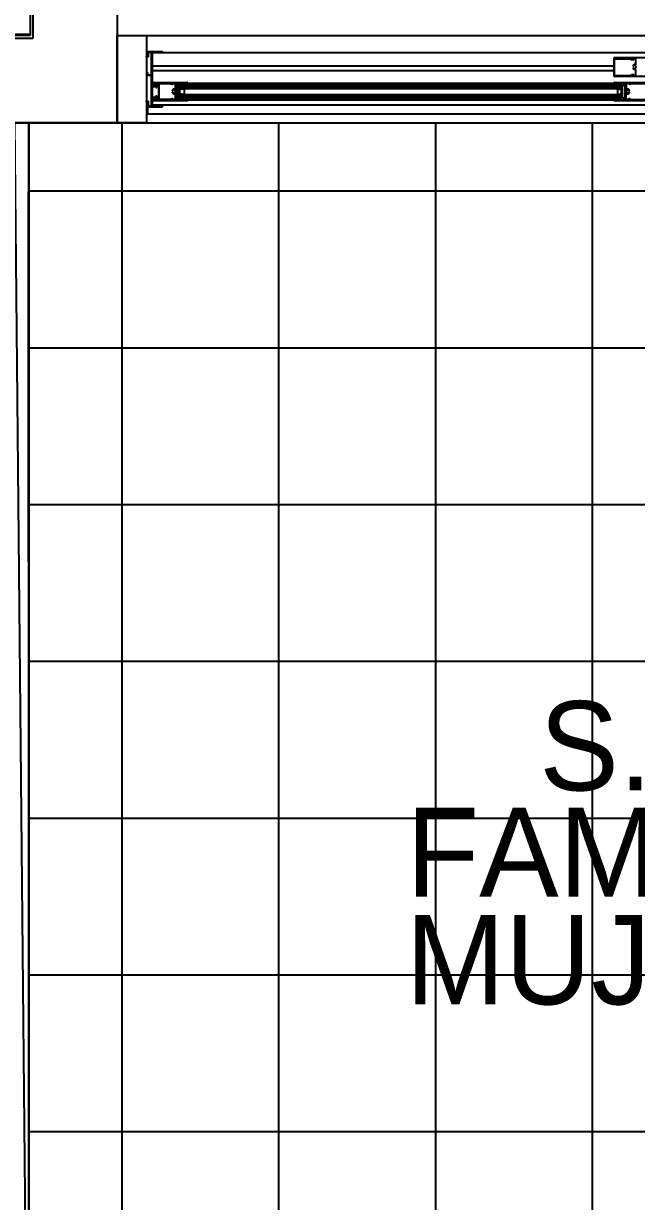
# Model space of a CAD drawing. Header units: millimetres. Extents: x 7649 to 34105, y 3983 to 25377.
# Drawn here: x 23674 to 24729, y 18780 to 20807 of the extents above; entities that cross this region are included whole.
import ezdxf

# ---------------------------------------------------------------- set-up
doc = ezdxf.new("R2010")
doc.units = ezdxf.units.MM

msp = doc.modelspace()

# ---------------------------------------------------------------- linework, layer by layer
at = {"layer": 'GEOMETRY', "color": 7}
for p, q in [((23203.25278, 20789.01806), (23685.85278, 20789.01806)), ((23885.87778, 20786.90139), (25555.39861, 20786.90139)), ((23885.87778, 20759.38472), (23888.52361, 20759.38472)), ((23885.87778, 20749.85972), (23885.87778, 20750.91806)), ((23885.87778, 20750.91806), (23888.52361, 20750.91806)), ((23889.58194, 20749.85972), (23885.87778, 20749.85972)), ((23888.52361, 20750.91806), (23888.52361, 20759.38472)), ((23888.52361, 20759.38472), (23913.39444, 20759.38472)), ((23889.58194, 20749.85972), (23889.58194, 20757.79722)), ((23889.58194, 20757.79722), (23894.87361, 20757.79722)), ((23894.87361, 20719.16806), (23894.87361, 20757.79722)), ((23896.46111, 20757.79722), (23913.39444, 20757.79722)), ((23896.46111, 20700.64722), (23896.46111, 20757.79722)), ((23896.46111, 20757.26806), (25544.81528, 20757.26806)), ((23913.39444, 20757.79722), (23913.39444, 20759.38472)), ((24748.94861, 20748.27222), (24690.21111, 20748.27222)), ((24690.21111, 20748.27222), (24690.21111, 20716.52222)), ((24691.26944, 20746.68472), (24691.26944, 20718.10972)), ((24691.26944, 20746.68472), (24719.31528, 20746.68472)), ((24719.31528, 20746.15556), (24719.31528, 20746.68472)), ((24719.31528, 20746.15556), (24721.96111, 20746.15556)), ((24721.96111, 20743.50972), (24721.96111, 20746.15556)), ((24724.07778, 20746.68472), (24722.49028, 20743.50972)), ((24728.31111, 20746.68472), (24724.07778, 20746.68472)), ((24728.31111, 20736.10139), (24728.31111, 20746.68472)), ((23886.40694, 20717.58056), (23886.40694, 20722.87222)), ((23886.40694, 20722.87222), (23887.99444, 20722.87222)), ((23887.99444, 20722.87222), (23887.99444, 20719.16806)), ((23896.46111, 20734.51389), (24690.21111, 20734.51389)), ((23896.46111, 20726.57639), (24690.21111, 20726.57639)), ((24723.55073, 20735.36234), (24723.35454, 20735.13428)), ((24723.35454, 20730.18933), (24723.65125, 20729.85669)), ((24723.55072, 20730.60316), (24723.54876, 20730.52977)), ((24723.54876, 20730.52977), (24723.55356, 20730.45665)), ((24723.55876, 20734.3765), (24723.54911, 20734.27827)), ((24723.54911, 20734.27827), (24723.55165, 20734.1799)), ((24723.5595, 20730.67634), (24723.55072, 20730.60316)), ((24723.76203, 20735.57341), (24723.55073, 20735.36234)), ((24723.55165, 20734.1799), (24723.56628, 20734.08258)), ((24723.55356, 20730.45665), (24723.56508, 20730.38428)), ((24723.58072, 20734.47337), (24723.55876, 20734.3765)), ((24723.57516, 20730.74882), (24723.5595, 20730.67634)), ((24723.56508, 20730.38428), (24723.58325, 20730.31315)), ((24723.56628, 20734.08258), (24723.5929, 20733.98754)), ((24723.59776, 20730.82013), (24723.57516, 20730.74882)), ((24723.61508, 20734.56769), (24723.58072, 20734.47337)), ((24723.58325, 20730.31315), (24723.60803, 20730.24373)), ((24723.5929, 20733.98754), (24723.6314, 20733.89597)), ((24723.62733, 20730.88976), (24723.59776, 20730.82013)), ((24723.60803, 20730.24373), (24723.63937, 20730.17652)), ((24723.66196, 20734.65823), (24723.61508, 20734.56769)), ((24723.66338, 20730.95628), (24723.62733, 20730.88976)), ((24723.6314, 20733.89597), (24723.68167, 20733.80909)), ((24723.63937, 20730.17652), (24723.67719, 20730.112)), ((24723.65125, 20729.85669), (24723.97785, 20729.56384)), ((24723.72146, 20734.7438), (24723.66196, 20734.65823)), ((24723.70508, 20731.01837), (24723.66338, 20730.95628)), ((24723.67719, 20730.112), (24723.72146, 20730.05064)), ((24723.68167, 20733.80909), (24723.74361, 20733.72809)), ((24723.75202, 20731.07578), (24723.70508, 20731.01837)), ((24723.74361, 20733.72809), (24723.81711, 20733.6542)), ((24723.80379, 20731.12824), (24723.75202, 20731.07578)), ((24723.98732, 20735.76695), (24723.76203, 20735.57341)), ((24723.85998, 20731.1755), (24723.80379, 20731.12824)), ((24723.81711, 20733.6542), (24723.89956, 20733.59045)), ((24723.92017, 20731.21729), (24723.85998, 20731.1755)), ((24723.89956, 20733.59045), (24723.98762, 20733.53905)), ((24723.98395, 20731.25337), (24723.92017, 20731.21729)), ((24723.97785, 20729.56384), (24724.33054, 20729.31169)), ((24724.05092, 20731.28347), (24723.98395, 20731.25337)), ((24724.22548, 20735.94242), (24723.98732, 20735.76695)), ((24723.98762, 20733.53905), (24724.08008, 20733.49996)), ((24724.12066, 20731.30733), (24724.05092, 20731.28347)), ((24724.08008, 20733.49996), (24724.17572, 20733.47314)), ((24724.19275, 20731.32469), (24724.12066, 20731.30733)), ((24724.17572, 20733.47314), (24724.27333, 20733.45853)), ((24724.26679, 20731.3353), (24724.19275, 20731.32469)), ((24724.47538, 20736.09927), (24724.22548, 20735.94242)), ((24724.34236, 20731.33889), (24724.26679, 20731.3353)), ((24724.27333, 20733.45853), (24724.37171, 20733.4561)), ((24724.33054, 20729.31169), (24724.70556, 20729.10118)), ((24724.39558, 20731.3371), (24724.34236, 20731.33889)), ((24724.37171, 20733.4561), (24724.46964, 20733.46579)), ((24724.44826, 20731.3318), (24724.39558, 20731.3371)), ((24724.50025, 20731.32303), (24724.44826, 20731.3318)), ((24724.46964, 20733.46579), (24724.56591, 20733.48758)), ((24724.7359, 20736.23697), (24724.47538, 20736.09927)), ((24724.55137, 20731.31088), (24724.50025, 20731.32303)), ((24724.60148, 20731.29541), (24724.55137, 20731.31088)), ((24724.56591, 20733.48758), (24724.6593, 20733.52139)), ((24724.6504, 20731.27668), (24724.60148, 20731.29541)), ((24724.60694, 20730.80972), (24724.60694, 20730.28056)), ((24724.69798, 20731.25477), (24724.6504, 20731.27668)), ((24724.6593, 20733.52139), (24724.74862, 20733.56721)), ((24724.74406, 20731.22974), (24724.69798, 20731.25477)), ((24724.70556, 20729.10118), (24725.09912, 20728.93325)), ((24725.00592, 20736.35497), (24724.7359, 20736.23697)), ((24724.78848, 20731.20166), (24724.74406, 20731.22974)), ((24724.74862, 20733.56721), (24724.83264, 20733.62497)), ((24724.83108, 20731.1706), (24724.78848, 20731.20166)), ((24724.87169, 20731.13662), (24724.83108, 20731.1706)), ((24724.83264, 20733.62497), (24724.91015, 20733.69464)), ((24724.91015, 20731.0998), (24724.87169, 20731.13662)), ((24725.2843, 20736.45274), (24725.00592, 20736.35497)), ((24725.25658, 20734.71725), (24725.03979, 20734.5739)), ((24725.03979, 20730.74971), (24725.25658, 20730.60636)), ((24725.09912, 20728.93325), (24725.50744, 20728.80883)), ((24725.48415, 20734.83454), (24725.25658, 20734.71725)), ((24725.25658, 20730.60636), (24725.48415, 20730.48907)), ((24725.56993, 20736.52972), (24725.2843, 20736.45274)), ((24725.72033, 20734.92577), (24725.48415, 20734.83454)), ((24725.48415, 20730.48907), (24725.72033, 20730.39784)), ((24725.50744, 20728.80883), (24725.92673, 20728.72885)), ((24725.86167, 20736.58538), (24725.56993, 20736.52972)), ((24725.96297, 20734.99093), (24725.72033, 20734.92577)), ((24725.72033, 20730.39784), (24725.96297, 20730.33268)), ((24726.15842, 20736.61917), (24725.86167, 20736.58538)), ((24725.92673, 20728.72885), (24726.35322, 20728.69425)), ((24726.20992, 20735.03002), (24725.96297, 20734.99093)), ((24725.96297, 20730.33268), (24726.20992, 20730.29359)), ((24726.45903, 20736.63056), (24726.15842, 20736.61917)), ((24726.45903, 20735.04306), (24726.20992, 20735.03002)), ((24726.20992, 20730.29359), (24726.45903, 20730.28056)), ((24726.35322, 20728.69425), (24726.78312, 20728.70596)), ((24726.59629, 20736.62818), (24726.45903, 20736.63056)), ((24726.70813, 20735.03002), (24726.45903, 20735.04306)), ((24726.45903, 20730.28056), (24726.70813, 20730.29359)), ((24726.73318, 20736.62108), (24726.59629, 20736.62818)), ((24726.95508, 20734.99093), (24726.70813, 20735.03002)), ((24726.70813, 20730.29359), (24726.95508, 20730.33268)), ((24726.86959, 20736.60926), (24726.73318, 20736.62108)), ((24726.78312, 20728.70596), (24727.21266, 20728.76492)), ((24727.00538, 20736.59277), (24726.86959, 20736.60926)), ((24727.19773, 20734.92577), (24726.95508, 20734.99093)), ((24726.95508, 20730.33268), (24727.19773, 20730.39784)), ((24727.14045, 20736.57162), (24727.00538, 20736.59277)), ((24727.27467, 20736.54584), (24727.14045, 20736.57162)), ((24727.43391, 20734.83454), (24727.19773, 20734.92577)), ((24727.19773, 20730.39784), (24727.43391, 20730.48907)), ((24727.21266, 20728.76492), (24727.63804, 20728.87206)), ((24727.40793, 20736.51545), (24727.27467, 20736.54584)), ((24727.54009, 20736.48048), (24727.40793, 20736.51545)), ((24727.66147, 20734.71725), (24727.43391, 20734.83454)), ((24727.43391, 20730.48907), (24727.66147, 20730.60636)), ((24727.67105, 20736.44096), (24727.54009, 20736.48048)), ((24727.63804, 20728.87206), (24728.05549, 20729.02831)), ((24727.87827, 20734.5739), (24727.66147, 20734.71725)), ((24727.66147, 20730.60636), (24727.87827, 20730.74971)), ((24727.80068, 20736.3969), (24727.67105, 20736.44096)), ((24727.78194, 20730.80972), (24727.78194, 20730.28056)), ((24727.92887, 20736.34834), (24727.80068, 20736.3969)), ((24728.05549, 20736.2953), (24727.92887, 20736.34834)), ((24728.31111, 20718.10972), (24728.31111, 20728.16389)), ((24728.51448, 20733.86425), (24728.37112, 20734.08105)), ((24728.37112, 20731.24256), (24728.51448, 20731.45936)), ((24728.63176, 20733.63669), (24728.51448, 20733.86425)), ((24728.51448, 20731.45936), (24728.63176, 20731.68692)), ((24728.72299, 20733.40051), (24728.63176, 20733.63669)), ((24728.63176, 20731.68692), (24728.72299, 20731.92311)), ((24728.78815, 20733.15786), (24728.72299, 20733.40051)), ((24728.72299, 20731.92311), (24728.78815, 20732.16575)), ((24728.82725, 20732.91091), (24728.78815, 20733.15786)), ((24728.78815, 20732.16575), (24728.82725, 20732.4127)), ((24728.84028, 20732.66181), (24728.82725, 20732.91091)), ((24728.82725, 20732.4127), (24728.84028, 20732.66181)), ((23894.87361, 20717.58056), (23886.40694, 20717.58056)), ((23887.99444, 20719.16806), (23894.87361, 20719.16806)), ((23894.87361, 20665.72222), (23894.87361, 20717.58056)), ((23896.99028, 20705.93889), (23896.99028, 20702.76389)), ((23896.99028, 20705.93889), (23956.25694, 20705.93889)), ((23896.99028, 20702.76389), (23898.57778, 20702.76389)), ((23898.57778, 20702.76389), (23898.57778, 20704.35139)), ((23898.57778, 20704.35139), (23906.51528, 20704.35139)), ((23906.51528, 20704.35139), (23906.51528, 20676.30556)), ((23908.10278, 20704.35139), (23926.62361, 20704.35139)), ((23908.10278, 20676.30556), (23908.10278, 20704.35139)), ((23926.62361, 20704.35139), (23926.62361, 20703.82222)), ((23926.62361, 20703.82222), (23928.74028, 20703.82222)), ((23928.74028, 20703.82222), (23928.74028, 20701.70556)), ((23929.79861, 20701.70556), (23931.38611, 20704.35139)), ((23931.38611, 20704.35139), (23935.61944, 20704.35139)), ((23935.61944, 20704.35139), (23935.61944, 20694.29722)), ((23937.20694, 20676.30556), (23937.20694, 20704.35139)), ((23937.20694, 20704.35139), (23955.72778, 20704.35139)), ((23941.96944, 20701.17639), (23937.73611, 20701.17639)), ((23937.73611, 20701.17639), (23937.73611, 20679.48056)), ((23941.96944, 20679.48056), (23941.96944, 20701.17639)), ((23943.02778, 20695.35556), (23943.02778, 20701.17639)), ((23943.02778, 20701.17639), (24704.49861, 20701.17639)), ((23955.72778, 20704.35139), (23955.72778, 20703.29306)), ((23955.72778, 20703.29306), (23957.31528, 20703.29306)), ((23956.62924, 20705.93164), (23956.52153, 20705.93889)), ((23956.73254, 20705.91054), (23956.62924, 20705.93164)), ((23956.83049, 20705.87651), (23956.73254, 20705.91054)), ((23956.92215, 20705.83052), (23956.83049, 20705.87651)), ((23957.00657, 20705.7735), (23956.92215, 20705.83052)), ((23957.08279, 20705.70641), (23957.00657, 20705.7735)), ((23957.14989, 20705.63018), (23957.08279, 20705.70641)), ((23957.20691, 20705.54576), (23957.14989, 20705.63018)), ((23957.2529, 20705.4541), (23957.20691, 20705.54576)), ((23957.28692, 20705.35615), (23957.2529, 20705.4541)), ((23957.30803, 20705.25285), (23957.28692, 20705.35615)), ((23957.31528, 20705.14514), (23957.30803, 20705.25285)), ((23957.31528, 20703.29306), (23957.31528, 20704.88056)), ((23957.31528, 20704.88056), (24690.21111, 20704.88056)), ((24690.21111, 20716.52222), (24748.94861, 20716.52222)), ((24690.21111, 20703.29306), (24690.21111, 20704.88056)), ((24691.79861, 20703.29306), (24690.21111, 20703.29306)), ((24690.74752, 20705.25285), (24690.74028, 20705.14514)), ((24690.76863, 20705.35615), (24690.74752, 20705.25285)), ((24690.80265, 20705.4541), (24690.76863, 20705.35615)), ((24690.84865, 20705.54576), (24690.80265, 20705.4541)), ((24690.90567, 20705.63018), (24690.84865, 20705.54576)), ((24690.97276, 20705.70641), (24690.90567, 20705.63018)), ((24691.04899, 20705.7735), (24690.97276, 20705.70641)), ((24691.13341, 20705.83052), (24691.04899, 20705.7735)), ((24691.22506, 20705.87651), (24691.13341, 20705.83052)), ((24691.32302, 20705.91054), (24691.22506, 20705.87651)), ((24691.26944, 20718.10972), (24719.31528, 20718.10972)), ((24691.26944, 20705.93889), (24750.00694, 20705.93889)), ((24691.42632, 20705.93164), (24691.32302, 20705.91054)), ((24691.53403, 20705.93889), (24691.42632, 20705.93164)), ((24709.79028, 20704.35139), (24691.79861, 20704.35139)), ((24691.79861, 20704.35139), (24691.79861, 20703.29306)), ((24704.49861, 20695.35556), (24704.49861, 20701.17639)), ((24705.55694, 20679.48056), (24705.55694, 20701.17639)), ((24705.55694, 20701.17639), (24709.79028, 20701.17639)), ((24709.79028, 20676.30556), (24709.79028, 20704.35139)), ((24709.79028, 20701.17639), (24709.79028, 20679.48056)), ((24716.14028, 20704.35139), (24711.90694, 20704.35139)), ((24711.90694, 20704.35139), (24711.90694, 20694.29722)), ((24717.72778, 20701.70556), (24716.14028, 20704.35139)), ((24718.25694, 20701.70556), (24717.72778, 20701.70556)), ((24718.25694, 20703.82222), (24718.25694, 20701.70556)), ((24718.25694, 20703.82222), (24720.90278, 20703.82222)), ((24719.31528, 20718.10972), (24719.31528, 20718.63889)), ((24719.31528, 20718.63889), (24721.96111, 20718.63889)), ((24720.90278, 20704.35139), (24748.94861, 20704.35139)), ((24720.90278, 20703.82222), (24720.90278, 20704.35139)), ((24721.96111, 20720.75556), (24721.96111, 20718.63889)), ((24722.49028, 20720.75556), (24724.07778, 20718.10972)), ((24724.07778, 20718.10972), (24728.31111, 20718.10972)), ((23896.46111, 20700.64722), (23906.51528, 20700.64722)), ((23896.46111, 20680.53889), (23896.46111, 20699.05972)), ((23896.46111, 20699.05972), (23902.28194, 20699.05972)), ((23896.46111, 20680.53889), (23902.28194, 20680.53889)), ((23902.28194, 20696.94306), (23902.28194, 20699.05972)), ((23902.28194, 20696.94306), (23903.86944, 20696.94306)), ((23902.28194, 20680.53889), (23902.28194, 20682.65556)), ((23902.28194, 20682.65556), (23903.86944, 20682.65556)), ((23903.86944, 20696.94306), (23903.86944, 20699.05972)), ((23903.86944, 20699.05972), (23906.51528, 20699.05972)), ((23903.86944, 20682.65556), (23903.86944, 20680.53889)), ((23903.86944, 20680.53889), (23906.51528, 20680.53889)), ((23906.51528, 20699.05972), (23906.51528, 20700.64722)), ((23906.51528, 20680.53889), (23906.51528, 20678.95139)), ((23930.33273, 20692.53363), (23930.32792, 20692.46051)), ((23930.32792, 20692.46051), (23930.32989, 20692.38711)), ((23930.33082, 20688.81038), (23930.32827, 20688.71201)), ((23930.32827, 20688.71201), (23930.33793, 20688.61378)), ((23930.32989, 20692.38711), (23930.33867, 20692.31394)), ((23930.34545, 20688.90769), (23930.33082, 20688.81038)), ((23930.34424, 20692.606), (23930.33273, 20692.53363)), ((23930.33793, 20688.61378), (23930.35988, 20688.5169)), ((23930.33867, 20692.31394), (23930.35433, 20692.24145)), ((23930.36242, 20692.67713), (23930.34424, 20692.606)), ((23930.37207, 20689.00274), (23930.34545, 20688.90769)), ((23930.35433, 20692.24145), (23930.37692, 20692.17015)), ((23930.35988, 20688.5169), (23930.39425, 20688.42259)), ((23930.3872, 20692.74655), (23930.36242, 20692.67713)), ((23930.41057, 20689.09431), (23930.37207, 20689.00274)), ((23930.37692, 20692.17015), (23930.4065, 20692.10051)), ((23930.41853, 20692.81376), (23930.3872, 20692.74655)), ((23930.39425, 20688.42259), (23930.44113, 20688.33205)), ((23930.4065, 20692.10051), (23930.44254, 20692.034)), ((23930.46084, 20689.18119), (23930.41057, 20689.09431)), ((23930.45636, 20692.87828), (23930.41853, 20692.81376)), ((23930.44113, 20688.33205), (23930.50063, 20688.24648)), ((23930.44254, 20692.034), (23930.48425, 20691.97191)), ((23930.50063, 20692.93963), (23930.45636, 20692.87828)), ((23930.52278, 20689.26218), (23930.46084, 20689.18119)), ((23930.48425, 20691.97191), (23930.53119, 20691.9145)), ((23930.59628, 20689.33608), (23930.52278, 20689.26218)), ((23930.53119, 20691.9145), (23930.58296, 20691.86204)), ((23930.58296, 20691.86204), (23930.63914, 20691.81478)), ((23930.67873, 20689.39983), (23930.59628, 20689.33608)), ((23930.63914, 20691.81478), (23930.69934, 20691.77298)), ((23930.95959, 20693.13358), (23930.66288, 20692.80095)), ((23930.66288, 20687.85599), (23930.85906, 20687.62794)), ((23930.76679, 20689.45123), (23930.67873, 20689.39983)), ((23930.69934, 20691.77298), (23930.76312, 20691.73691)), ((23930.76312, 20691.73691), (23930.83009, 20691.70681)), ((23930.85924, 20689.49031), (23930.76679, 20689.45123)), ((23930.83009, 20691.70681), (23930.89982, 20691.68295)), ((23930.85906, 20687.62794), (23931.07036, 20687.41687)), ((23930.95488, 20689.51714), (23930.85924, 20689.49031)), ((23930.89982, 20691.68295), (23930.97192, 20691.66559)), ((23931.0525, 20689.53175), (23930.95488, 20689.51714)), ((23931.28618, 20693.42644), (23930.95959, 20693.13358)), ((23930.97192, 20691.66559), (23931.04595, 20691.65498)), ((23931.04595, 20691.65498), (23931.12153, 20691.65139)), ((23931.15088, 20689.53418), (23931.0525, 20689.53175)), ((23931.07036, 20687.41687), (23931.29565, 20687.22333)), ((23931.12153, 20691.65139), (23931.17475, 20691.65317)), ((23931.2488, 20689.52448), (23931.15088, 20689.53418)), ((23931.17475, 20691.65317), (23931.22743, 20691.65848)), ((23931.22743, 20691.65848), (23931.27941, 20691.66725)), ((23931.34507, 20689.5027), (23931.2488, 20689.52448)), ((23931.27941, 20691.66725), (23931.33054, 20691.6794)), ((23931.63888, 20693.67859), (23931.28618, 20693.42644)), ((23931.29565, 20687.22333), (23931.53381, 20687.04786)), ((23931.33054, 20691.6794), (23931.38064, 20691.69487)), ((23931.43847, 20689.46888), (23931.34507, 20689.5027)), ((23931.38064, 20691.69487), (23931.42957, 20691.7136)), ((23931.38611, 20691.65139), (23931.91528, 20691.65139)), ((23931.38611, 20689.00556), (23931.91528, 20689.00556)), ((23931.42957, 20691.7136), (23931.47715, 20691.73551)), ((23931.52778, 20689.42307), (23931.43847, 20689.46888)), ((23931.47715, 20691.73551), (23931.52323, 20691.76054)), ((23931.52323, 20691.76054), (23931.56765, 20691.78862)), ((23931.6118, 20689.3653), (23931.52778, 20689.42307)), ((23931.53381, 20687.04786), (23931.78371, 20686.89101)), ((23931.56765, 20691.78862), (23931.61024, 20691.81968)), ((23931.61024, 20691.81968), (23931.65085, 20691.85365)), ((23931.68932, 20689.29563), (23931.6118, 20689.3653)), ((23932.0139, 20693.8891), (23931.63888, 20693.67859)), ((23931.65085, 20691.85365), (23931.68932, 20691.89048)), ((23931.78371, 20686.89101), (23932.04424, 20686.75331)), ((23931.91528, 20691.65139), (23931.91528, 20692.18056)), ((23932.40746, 20694.05703), (23932.0139, 20693.8891)), ((23932.04424, 20686.75331), (23932.31425, 20686.6353)), ((23932.31425, 20686.6353), (23932.59263, 20686.53754)), ((23932.56492, 20692.38392), (23932.34812, 20692.24057)), ((23932.34812, 20688.41638), (23932.56492, 20688.27302)), ((23932.81577, 20694.18145), (23932.40746, 20694.05703)), ((23932.79248, 20692.50121), (23932.56492, 20692.38392)), ((23932.56492, 20688.27302), (23932.79248, 20688.15574)), ((23932.59263, 20686.53754), (23932.87826, 20686.46056)), ((23933.02866, 20692.59243), (23932.79248, 20692.50121)), ((23932.79248, 20688.15574), (23933.02866, 20688.06451)), ((23933.23507, 20694.26143), (23932.81577, 20694.18145)), ((23932.87826, 20686.46056), (23933.17001, 20686.4049)), ((23933.2713, 20692.65759), (23933.02866, 20692.59243)), ((23933.02866, 20688.06451), (23933.2713, 20687.99935)), ((23933.17001, 20686.4049), (23933.46675, 20686.37111)), ((23933.66156, 20694.29603), (23933.23507, 20694.26143)), ((23933.51826, 20692.69669), (23933.2713, 20692.65759)), ((23933.2713, 20687.99935), (23933.51826, 20687.96025)), ((23933.46675, 20686.37111), (23933.76736, 20686.35972)), ((23933.76736, 20692.70972), (23933.51826, 20692.69669)), ((23933.51826, 20687.96025), (23933.76736, 20687.94722)), ((23934.09146, 20694.28432), (23933.66156, 20694.29603)), ((23934.01647, 20692.69669), (23933.76736, 20692.70972)), ((23933.76736, 20687.94722), (23934.01647, 20687.96025)), ((23933.76736, 20686.35972), (23933.90462, 20686.3621)), ((23933.90462, 20686.3621), (23934.04152, 20686.3692)), ((23934.26342, 20692.65759), (23934.01647, 20692.69669)), ((23934.01647, 20687.96025), (23934.26342, 20687.99935)), ((23934.04152, 20686.3692), (23934.17792, 20686.38101)), ((23934.52099, 20694.22536), (23934.09146, 20694.28432)), ((23934.17792, 20686.38101), (23934.31372, 20686.39751)), ((23934.50606, 20692.59243), (23934.26342, 20692.65759)), ((23934.26342, 20687.99935), (23934.50606, 20688.06451)), ((23934.31372, 20686.39751), (23934.44879, 20686.41866)), ((23934.44879, 20686.41866), (23934.58301, 20686.44444)), ((23934.74224, 20692.50121), (23934.50606, 20692.59243)), ((23934.50606, 20688.06451), (23934.74224, 20688.15574)), ((23934.94637, 20694.11822), (23934.52099, 20694.22536)), ((23934.56111, 20691.65139), (23934.56111, 20692.18056)), ((23934.58301, 20686.44444), (23934.71626, 20686.47483)), ((23934.71626, 20686.47483), (23934.84842, 20686.5098)), ((23934.96981, 20692.38392), (23934.74224, 20692.50121)), ((23934.74224, 20688.15574), (23934.96981, 20688.27302)), ((23934.84842, 20686.5098), (23934.97938, 20686.54932)), ((23935.36383, 20693.96196), (23934.94637, 20694.11822)), ((23935.1866, 20692.24057), (23934.96981, 20692.38392)), ((23934.96981, 20688.27302), (23935.1866, 20688.41638)), ((23934.97938, 20686.54932), (23935.10902, 20686.59338)), ((23935.10902, 20686.59338), (23935.2372, 20686.64194)), ((23935.2372, 20686.64194), (23935.36383, 20686.69498)), ((23935.61944, 20686.35972), (23935.61944, 20676.30556)), ((23935.82281, 20691.53092), (23935.67946, 20691.74771)), ((23935.67946, 20688.90923), (23935.82281, 20689.12603)), ((23935.9401, 20691.30335), (23935.82281, 20691.53092)), ((23935.82281, 20689.12603), (23935.9401, 20689.35359)), ((23936.03132, 20691.06717), (23935.9401, 20691.30335)), ((23935.9401, 20689.35359), (23936.03132, 20689.58977)), ((23936.09648, 20690.82453), (23936.03132, 20691.06717)), ((23936.03132, 20689.58977), (23936.09648, 20689.83242)), ((23936.13558, 20690.57758), (23936.09648, 20690.82453)), ((23936.09648, 20689.83242), (23936.13558, 20690.07937)), ((23936.14861, 20690.32847), (23936.13558, 20690.57758)), ((23936.13558, 20690.07937), (23936.14861, 20690.32847)), ((23943.02778, 20700.11806), (24704.49861, 20700.11806)), ((23943.02778, 20699.05972), (24704.49861, 20699.05972)), ((23943.02778, 20698.00139), (24704.49861, 20698.00139)), ((23943.02778, 20697.47222), (24704.49861, 20697.47222)), ((23943.02778, 20696.41389), (24704.49861, 20696.41389)), ((23943.02778, 20695.35556), (24704.49861, 20695.35556)), ((23943.02778, 20679.48056), (23943.02778, 20685.30139)), ((23943.02778, 20685.30139), (24704.49861, 20685.30139)), ((23943.02778, 20684.24306), (24704.49861, 20684.24306)), ((23943.02778, 20683.18472), (24704.49861, 20683.18472)), ((23943.02778, 20682.12639), (24704.49861, 20682.12639)), ((23943.02778, 20681.06806), (24704.49861, 20681.06806)), ((23943.55694, 20693.76806), (23947.26111, 20694.82639)), ((23943.55694, 20686.88889), (23943.55694, 20693.76806)), ((23943.55694, 20685.83056), (23947.26111, 20686.88889)), ((23947.26111, 20694.82639), (23950.96528, 20694.82639)), ((23947.26111, 20685.83056), (23950.96528, 20685.83056)), ((23950.96528, 20694.82639), (23950.96528, 20685.83056)), ((24699.73611, 20694.82639), (24696.56111, 20694.82639)), ((24696.56111, 20694.82639), (24696.56111, 20685.83056)), ((24696.56111, 20685.83056), (24699.73611, 20685.83056)), ((24699.73611, 20693.76806), (24703.44028, 20694.82639)), ((24699.73611, 20685.83056), (24703.44028, 20686.88889)), ((24703.44028, 20686.88889), (24703.44028, 20693.76806)), ((24704.49861, 20679.48056), (24704.49861, 20685.30139)), ((24712.43611, 20691.65139), (24711.90694, 20691.65139)), ((24711.91998, 20690.57758), (24711.90694, 20690.32847)), ((24711.90694, 20690.32847), (24711.91998, 20690.07937)), ((24711.90694, 20689.00556), (24712.43611, 20689.00556)), ((24711.90694, 20676.30556), (24711.90694, 20686.35972)), ((24711.95907, 20690.82453), (24711.91998, 20690.57758)), ((24711.91998, 20690.07937), (24711.95907, 20689.83242)), ((24712.02423, 20691.06717), (24711.95907, 20690.82453)), ((24711.95907, 20689.83242), (24712.02423, 20689.58977)), ((24712.11546, 20691.30335), (24712.02423, 20691.06717)), ((24712.02423, 20689.58977), (24712.11546, 20689.35359)), ((24712.23275, 20691.53092), (24712.11546, 20691.30335)), ((24712.11546, 20689.35359), (24712.23275, 20689.12603)), ((24712.3761, 20691.74771), (24712.23275, 20691.53092)), ((24712.23275, 20689.12603), (24712.3761, 20688.90923)), ((24712.43611, 20692.18056), (24712.43611, 20691.65139)), ((24713.10918, 20694.11822), (24712.69173, 20693.96196)), ((24712.69173, 20686.69498), (24712.81835, 20686.64194)), ((24712.81835, 20686.64194), (24712.94654, 20686.59338)), ((24713.08575, 20692.38392), (24712.86895, 20692.24057)), ((24712.86895, 20688.41638), (24713.08575, 20688.27302)), ((24712.94654, 20686.59338), (24713.07617, 20686.54932)), ((24713.07617, 20686.54932), (24713.20713, 20686.5098)), ((24713.31331, 20692.50121), (24713.08575, 20692.38392)), ((24713.08575, 20688.27302), (24713.31331, 20688.15574)), ((24713.53456, 20694.22536), (24713.10918, 20694.11822)), ((24713.20713, 20686.5098), (24713.3393, 20686.47483)), ((24713.54949, 20692.59243), (24713.31331, 20692.50121)), ((24713.31331, 20688.15574), (24713.54949, 20688.06451)), ((24713.3393, 20686.47483), (24713.47255, 20686.44444)), ((24713.47255, 20686.44444), (24713.60677, 20686.41866)), ((24713.9641, 20694.28432), (24713.53456, 20694.22536)), ((24713.79214, 20692.65759), (24713.54949, 20692.59243)), ((24713.54949, 20688.06451), (24713.79214, 20687.99935)), ((24713.60677, 20686.41866), (24713.74184, 20686.39751)), ((24713.74184, 20686.39751), (24713.87763, 20686.38101)), ((24714.03909, 20692.69669), (24713.79214, 20692.65759)), ((24713.79214, 20687.99935), (24714.03909, 20687.96025)), ((24713.87763, 20686.38101), (24714.01404, 20686.3692)), ((24714.394, 20694.29603), (24713.9641, 20694.28432)), ((24714.01404, 20686.3692), (24714.15093, 20686.3621)), ((24714.28819, 20692.70972), (24714.03909, 20692.69669)), ((24714.03909, 20687.96025), (24714.28819, 20687.94722)), ((24714.15093, 20686.3621), (24714.28819, 20686.35972)), ((24714.5373, 20692.69669), (24714.28819, 20692.70972)), ((24714.28819, 20687.94722), (24714.5373, 20687.96025)), ((24714.28819, 20686.35972), (24714.58881, 20686.37111)), ((24714.82049, 20694.26143), (24714.394, 20694.29603)), ((24714.78425, 20692.65759), (24714.5373, 20692.69669)), ((24714.5373, 20687.96025), (24714.78425, 20687.99935)), ((24714.58881, 20686.37111), (24714.88555, 20686.4049)), ((24715.02689, 20692.59243), (24714.78425, 20692.65759)), ((24714.78425, 20687.99935), (24715.02689, 20688.06451)), ((24715.23978, 20694.18145), (24714.82049, 20694.26143)), ((24714.88555, 20686.4049), (24715.17729, 20686.46056)), ((24715.26308, 20692.50121), (24715.02689, 20692.59243)), ((24715.02689, 20688.06451), (24715.26308, 20688.15574)), ((24715.08194, 20691.65139), (24715.08194, 20692.18056)), ((24715.17729, 20686.46056), (24715.46292, 20686.53754)), ((24715.6481, 20694.05703), (24715.23978, 20694.18145)), ((24715.49064, 20692.38392), (24715.26308, 20692.50121)), ((24715.26308, 20688.15574), (24715.49064, 20688.27302)), ((24715.46292, 20686.53754), (24715.74131, 20686.6353)), ((24715.70744, 20692.24057), (24715.49064, 20692.38392)), ((24715.49064, 20688.27302), (24715.70744, 20688.41638)), ((24716.04166, 20693.8891), (24715.6481, 20694.05703)), ((24715.74131, 20686.6353), (24716.01132, 20686.75331)), ((24715.83707, 20691.89048), (24715.87553, 20691.85365)), ((24715.91459, 20689.3653), (24715.83707, 20689.29563)), ((24715.87553, 20691.85365), (24715.91614, 20691.81968)), ((24715.99861, 20689.42307), (24715.91459, 20689.3653)), ((24715.91614, 20691.81968), (24715.95874, 20691.78862)), ((24715.95874, 20691.78862), (24716.00316, 20691.76054)), ((24716.08792, 20689.46888), (24715.99861, 20689.42307)), ((24716.00316, 20691.76054), (24716.04924, 20691.73551)), ((24716.01132, 20686.75331), (24716.27184, 20686.89101)), ((24716.41668, 20693.67859), (24716.04166, 20693.8891)), ((24716.04924, 20691.73551), (24716.09682, 20691.7136)), ((24716.18132, 20689.5027), (24716.08792, 20689.46888)), ((24716.09682, 20691.7136), (24716.14575, 20691.69487)), ((24716.14575, 20691.69487), (24716.19585, 20691.6794)), ((24716.27758, 20689.52448), (24716.18132, 20689.5027)), ((24716.19585, 20691.6794), (24716.24698, 20691.66725)), ((24716.24698, 20691.66725), (24716.29896, 20691.65848)), ((24716.27184, 20686.89101), (24716.52174, 20687.04786)), ((24716.37551, 20689.53418), (24716.27758, 20689.52448)), ((24716.29896, 20691.65848), (24716.35164, 20691.65317)), ((24716.35164, 20691.65317), (24716.40486, 20691.65139)), ((24716.47389, 20689.53175), (24716.37551, 20689.53418)), ((24716.40486, 20691.65139), (24716.48043, 20691.65498)), ((24716.76937, 20693.42644), (24716.41668, 20693.67859)), ((24716.5715, 20689.51714), (24716.47389, 20689.53175)), ((24716.48043, 20691.65498), (24716.55447, 20691.66559)), ((24716.52174, 20687.04786), (24716.7599, 20687.22333)), ((24716.55447, 20691.66559), (24716.62657, 20691.68295)), ((24716.66715, 20689.49031), (24716.5715, 20689.51714)), ((24716.62657, 20691.68295), (24716.6963, 20691.70681)), ((24716.7596, 20689.45123), (24716.66715, 20689.49031)), ((24716.6963, 20691.70681), (24716.76327, 20691.73691)), ((24716.84766, 20689.39983), (24716.7596, 20689.45123)), ((24716.7599, 20687.22333), (24716.9852, 20687.41687)), ((24716.76327, 20691.73691), (24716.82705, 20691.77298)), ((24717.09597, 20693.13358), (24716.76937, 20693.42644)), ((24716.82705, 20691.77298), (24716.88725, 20691.81478)), ((24716.93011, 20689.33608), (24716.84766, 20689.39983)), ((24716.88725, 20691.81478), (24716.94343, 20691.86204)), ((24717.00361, 20689.26218), (24716.93011, 20689.33608)), ((24716.94343, 20691.86204), (24716.9952, 20691.9145)), ((24716.9852, 20687.41687), (24717.1965, 20687.62794)), ((24716.9952, 20691.9145), (24717.04214, 20691.97191)), ((24717.06555, 20689.18119), (24717.00361, 20689.26218)), ((24717.07003, 20692.87828), (24717.02576, 20692.93963)), ((24717.02576, 20688.24648), (24717.08526, 20688.33205)), ((24717.04214, 20691.97191), (24717.08384, 20692.034)), ((24717.11582, 20689.09431), (24717.06555, 20689.18119)), ((24717.10786, 20692.81376), (24717.07003, 20692.87828)), ((24717.08384, 20692.034), (24717.11989, 20692.10051)), ((24717.08526, 20688.33205), (24717.13214, 20688.42259)), ((24717.39268, 20692.80095), (24717.09597, 20693.13358)), ((24717.13919, 20692.74655), (24717.10786, 20692.81376)), ((24717.15432, 20689.00274), (24717.11582, 20689.09431)), ((24717.11989, 20692.10051), (24717.14947, 20692.17015)), ((24717.13214, 20688.42259), (24717.16651, 20688.5169)), ((24717.16397, 20692.67713), (24717.13919, 20692.74655)), ((24717.14947, 20692.17015), (24717.17206, 20692.24145)), ((24717.18094, 20688.90769), (24717.15432, 20689.00274)), ((24717.18214, 20692.606), (24717.16397, 20692.67713)), ((24717.16651, 20688.5169), (24717.18846, 20688.61378)), ((24717.17206, 20692.24145), (24717.18772, 20692.31394)), ((24717.19557, 20688.81038), (24717.18094, 20688.90769)), ((24717.19366, 20692.53363), (24717.18214, 20692.606)), ((24717.18772, 20692.31394), (24717.1965, 20692.38711)), ((24717.18846, 20688.61378), (24717.19812, 20688.71201)), ((24717.19847, 20692.46051), (24717.19366, 20692.53363)), ((24717.19812, 20688.71201), (24717.19557, 20688.81038)), ((24717.1965, 20692.38711), (24717.19847, 20692.46051)), ((24717.1965, 20687.62794), (24717.39268, 20687.85599)), ((23885.87778, 20672.60139), (23885.87778, 20673.65972)), ((23885.87778, 20673.65972), (23889.58194, 20673.65972)), ((23885.87778, 20672.60139), (23888.52361, 20672.60139)), ((23888.52361, 20664.13472), (23888.52361, 20672.60139)), ((23888.52361, 20664.13472), (23913.39444, 20664.13472)), ((23888.52361, 20651.96389), (23888.52361, 20664.13472)), ((23889.58194, 20665.72222), (23889.58194, 20673.65972)), ((23889.58194, 20665.72222), (23894.87361, 20665.72222)), ((23896.46111, 20665.72222), (23896.46111, 20678.95139)), ((23896.46111, 20678.95139), (23906.51528, 20678.95139)), ((23896.46111, 20667.30972), (25544.81528, 20667.30972)), ((23896.46111, 20665.72222), (23913.39444, 20665.72222)), ((23898.57778, 20677.89306), (23896.99028, 20677.89306)), ((23896.99028, 20677.89306), (23896.99028, 20674.71806)), ((23896.99028, 20674.71806), (23956.25694, 20674.71806)), ((23898.57778, 20676.30556), (23898.57778, 20677.89306)), ((23898.57778, 20676.30556), (23906.51528, 20676.30556)), ((23926.62361, 20676.30556), (23908.10278, 20676.30556)), ((23913.39444, 20664.13472), (23913.39444, 20665.72222)), ((23928.74028, 20676.30556), (23926.62361, 20676.30556)), ((23928.74028, 20678.95139), (23928.74028, 20676.30556)), ((23931.38611, 20676.30556), (23929.79861, 20678.95139)), ((23935.61944, 20676.30556), (23931.38611, 20676.30556)), ((23955.72778, 20676.30556), (23937.20694, 20676.30556)), ((23937.73611, 20679.48056), (23941.96944, 20679.48056)), ((23943.02778, 20680.00972), (24704.49861, 20680.00972)), ((23943.02778, 20679.48056), (24704.49861, 20679.48056)), ((23957.31528, 20676.83472), (23955.72778, 20676.83472)), ((23955.72778, 20676.83472), (23955.72778, 20676.30556)), ((23956.52153, 20674.71806), (23956.62924, 20674.7253)), ((23956.62924, 20674.7253), (23956.73254, 20674.74641)), ((23956.73254, 20674.74641), (23956.83049, 20674.78043)), ((23956.83049, 20674.78043), (23956.92215, 20674.82643)), ((23956.92215, 20674.82643), (23957.00657, 20674.88344)), ((23957.00657, 20674.88344), (23957.08279, 20674.95054)), ((23957.08279, 20674.95054), (23957.14989, 20675.02677)), ((23957.14989, 20675.02677), (23957.20691, 20675.11118)), ((23957.20691, 20675.11118), (23957.2529, 20675.20284)), ((23957.2529, 20675.20284), (23957.28692, 20675.30079)), ((23957.28692, 20675.30079), (23957.30803, 20675.4041)), ((23957.30803, 20675.4041), (23957.31528, 20675.51181)), ((23957.31528, 20675.24722), (23957.31528, 20676.83472)), ((23957.31528, 20675.77639), (24690.21111, 20675.77639)), ((24690.21111, 20675.24722), (24690.21111, 20676.83472)), ((24690.21111, 20676.83472), (24691.79861, 20676.83472)), ((24690.74028, 20675.51181), (24690.74752, 20675.4041)), ((24690.74752, 20675.4041), (24690.76863, 20675.30079)), ((24690.76863, 20675.30079), (24690.80265, 20675.20284)), ((24690.80265, 20675.20284), (24690.84865, 20675.11118)), ((24690.84865, 20675.11118), (24690.90567, 20675.02677)), ((24690.90567, 20675.02677), (24690.97276, 20674.95054)), ((24690.97276, 20674.95054), (24691.04899, 20674.88344)), ((24691.04899, 20674.88344), (24691.13341, 20674.82643)), ((24691.13341, 20674.82643), (24691.22506, 20674.78043)), ((24691.22506, 20674.78043), (24691.32302, 20674.74641)), ((24691.26944, 20674.71806), (24750.00694, 20674.71806)), ((24691.32302, 20674.74641), (24691.42632, 20674.7253)), ((24691.42632, 20674.7253), (24691.53403, 20674.71806)), ((24691.79861, 20676.83472), (24691.79861, 20676.30556)), ((24691.79861, 20676.30556), (24709.79028, 20676.30556)), ((24705.55694, 20679.48056), (24709.79028, 20679.48056)), ((24716.14028, 20676.30556), (24711.90694, 20676.30556)), ((24717.72778, 20678.95139), (24716.14028, 20676.30556)), ((24718.25694, 20678.95139), (24717.72778, 20678.95139)), ((24718.25694, 20676.30556), (24718.25694, 20678.95139)), ((24718.25694, 20676.30556), (24720.90278, 20676.30556)), ((24720.90278, 20676.30556), (24748.94861, 20676.30556)), ((23888.52361, 20651.96389), (25552.75278, 20651.96389)), ((23658.86528, 20636.61806), (23683.73611, 18056.93056)), ((23658.86528, 20636.61806), (23683.73611, 18056.93056)), ((23683.73611, 20636.61806), (23658.86528, 20636.61806)), ((23683.73611, 18056.93056), (23683.73611, 20636.61806)), ((23844.07361, 18056.93056), (23844.07361, 20636.61806)), ((23885.87778, 20636.61806), (25555.39861, 20636.61806)), ((24113.94861, 18056.93056), (24113.94861, 20636.61806)), ((24383.82361, 18056.93056), (24383.82361, 20636.61806)), ((24653.69861, 18056.93056), (24653.69861, 20636.61806)), ((23683.73611, 20519.14306), (25963.91528, 20519.14306)), ((23683.20694, 20517.55556), (23683.20694, 19881.49722)), ((23683.20694, 19881.49722), (23683.20694, 20517.55556)), ((23683.73611, 20249.26806), (25963.91528, 20249.26806)), ((23683.73611, 19979.39306), (25963.91528, 19979.39306)), ((23683.73611, 19709.51806), (25963.91528, 19709.51806)), ((23683.73611, 19439.64306), (25963.91528, 19439.64306)), ((23683.73611, 19169.76806), (25963.91528, 19169.76806)), ((23683.73611, 18899.89306), (25963.91528, 18899.89306))]:
    msp.add_line(p, q, dxfattribs=at)
at = {"layer": 'RECTANGLES', "color": 7}
for p, q in [((23835.60694, 21376.92222), (23835.60694, 20636.61806)), ((23690.61528, 21231.93056), (23690.61528, 20781.60972)), ((23685.85278, 21226.63889), (23685.85278, 20786.90139)), ((23685.85278, 20786.90139), (23203.25278, 20786.90139)), ((23835.60694, 20786.90139), (23885.87778, 20786.90139)), ((23835.60694, 20636.61806), (23835.60694, 20786.90139)), ((23885.87778, 20786.90139), (23885.87778, 20636.61806)), ((23690.61528, 20781.60972), (23198.49028, 20781.60972)), ((23835.60694, 20636.61806), (23053.49861, 20636.61806)), ((23563.61528, 20636.61806), (23683.73611, 20636.61806)), ((23683.73611, 20636.61806), (23683.73611, 18056.93056)), ((23683.73611, 20636.61806), (25963.91528, 20636.61806)), ((23683.73611, 18056.93056), (23683.73611, 20636.61806)), ((23885.87778, 20636.61806), (23835.60694, 20636.61806))]:
    msp.add_line(p, q, dxfattribs=at)

# ---------------------------------------------------------------- texts
at = {"layer": 'TEXT'}
for s, p in [('S.S.', (24562.15278, 19487.27663)), ('FAMILIAR', (24333.02361, 19304.18497)), ('MUJERES', (24331.96528, 19118.97663))]:
    msp.add_text(s, height=153.66947, dxfattribs=at).set_placement(p)

doc.saveas('drawing.dxf')
